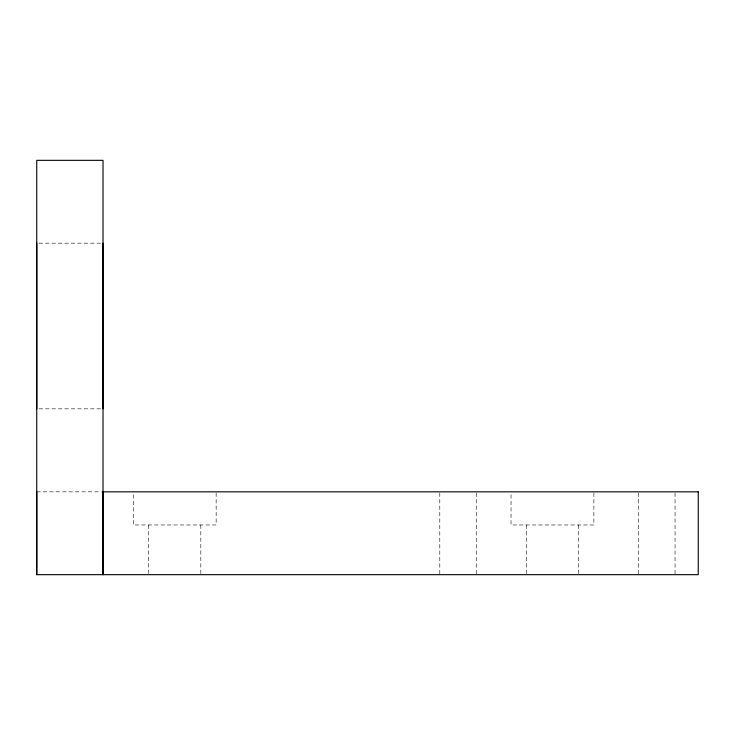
<?xml version="1.0" encoding="UTF-8"?>
<svg xmlns="http://www.w3.org/2000/svg" width="735" height="735" viewBox="0 0 735 735"><rect width="100%" height="100%" fill="white"/><g stroke="black" fill="none" stroke-linecap="round" stroke-linejoin="round"><path stroke-width="0.55" stroke-dasharray="3.67 2.76" d="M39.038 243.166L103.019 243.166M39.038 408.835L101.88 408.835M36.75 491.834L100.952 491.834M675.052 492.974L675.052 574.669M638.605 492.974L638.605 574.669M593.88 492.974L593.88 524.974L511.036 524.974L511.036 492.974M578.555 524.974L578.555 573.539M526.361 524.974L526.361 573.539M476.252 492.974L476.252 574.669M439.796 492.974L439.796 574.669M216.145 492.974L216.145 524.974L133.301 524.974L133.301 492.974M200.82 524.974L200.82 573.539M148.626 524.974L148.626 573.539"/><path stroke-width="1.1" d="M698.25 491.807L698.25 574.669L36.75 574.669L36.75 160.331L103.019 160.331L103.019 574.669L103.019 491.834M102.101 491.834L698.25 491.834M103.019 243.166L103.019 408.835M36.75 243.166L36.75 408.835M36.75 491.834L36.75 574.669"/></g></svg>
